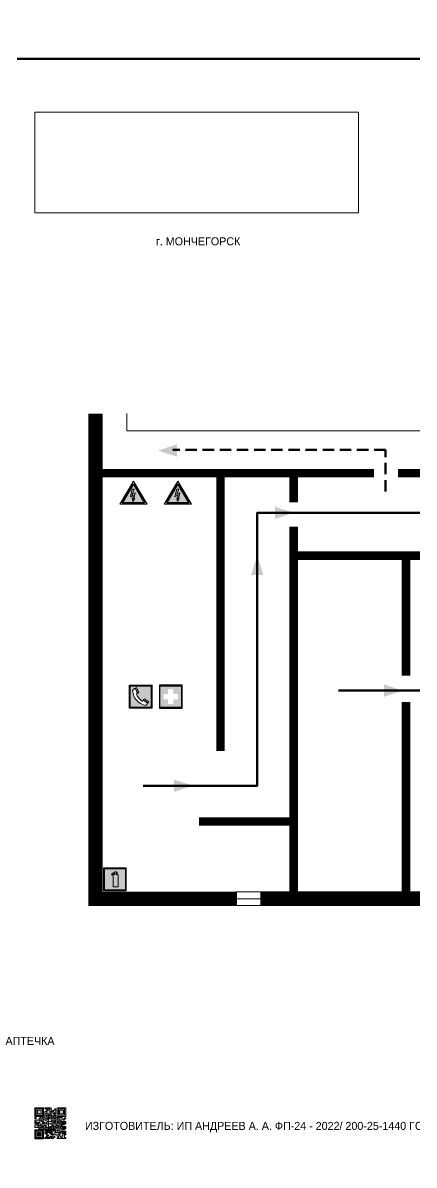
# Model space of a CAD drawing. Header units: millimetres. Extents: x 13114 to 67229, y 22859 to 38520.
# Drawn here: x 29988.6 to 30125.5, y 24678.6 to 25078.1 of the extents above; entities that cross this region are included whole.
import ezdxf

# ---------------------------------------------------------------- set-up
doc = ezdxf.new("R2010")
doc.units = ezdxf.units.MM
doc.linetypes.add('{ Wide Dash }', pattern=[12, 4, -2, 4, -2])
doc.layers.add('План_Штампы', color=7, linetype='Continuous')
doc.styles.add('обычный', font='arial.ttf')
picture_1 = doc.add_image_def('image1.jpg', size_in_pixel=(337, 105))

# ---------------------------------------------------------------- blocks, each defined once
blk = doc.blocks.new('QR')
at = {"lineweight": 0}
h = blk.add_hatch(color=256, dxfattribs=at)
h.dxf.hatch_style = 1
h.paths.add_polyline_path([(9241.16, 2687.38), (9242.01, 2687.38), (9242.01, 2687.83), (9241.59, 2687.83), (9241.59, 2688.68), (9239.45, 2688.68), (9239.45, 2688.25), (9239.86, 2688.25), (9239.86, 2687.83), (9240.29, 2687.83), (9240.29, 2688.25), (9241.16, 2688.25), (9241.16, 2687.83), (9240.29, 2687.83), (9240.29, 2687.38), (9239.45, 2687.38), (9239.45, 2685.22), (9238.57, 2685.22), (9238.57, 2684.8), (9239.02, 2684.8), (9239.02, 2684.37), (9238.13, 2684.37), (9238.13, 2683.92), (9239.02, 2683.92), (9239.02, 2683.5), (9239.44, 2683.5), (9239.44, 2682.64), (9239.87, 2682.64), (9239.87, 2682.18), (9239.44, 2682.18), (9239.44, 2682.64), (9238.13, 2682.64), (9238.13, 2681.76), (9237.71, 2681.76), (9237.71, 2682.64), (9238.13, 2682.64), (9238.13, 2683.07), (9237.27, 2683.07), (9237.27, 2683.51), (9237.71, 2683.51), (9237.71, 2684.37), (9238.13, 2684.37), (9238.13, 2685.22), (9237.71, 2685.22), (9237.71, 2684.8), (9237.28, 2684.8), (9237.28, 2684.38), (9235.98, 2684.38), (9235.98, 2683.92), (9236.4, 2683.92), (9236.4, 2683.49), (9236.84, 2683.49), (9236.84, 2683.07), (9236.4, 2683.07), (9236.4, 2682.64), (9235.98, 2682.64), (9235.98, 2681.76), (9237.29, 2681.76), (9237.29, 2681.33), (9239.43, 2681.33), (9239.43, 2681.76), (9240.74, 2681.76), (9240.74, 2683.05), (9239.87, 2683.05), (9239.87, 2683.5), (9240.29, 2683.5), (9240.29, 2683.91), (9240.74, 2683.91), (9240.74, 2684.81), (9240.29, 2684.81), (9240.29, 2684.79), (9240.29, 2684.37), (9239.45, 2684.37), (9239.45, 2684.8), (9239.87, 2684.8), (9239.87, 2685.21), (9240.74, 2685.21), (9240.74, 2686.1), (9240.29, 2686.1), (9240.29, 2685.64), (9239.86, 2685.64), (9239.86, 2686.95), (9240.29, 2686.95), (9240.29, 2686.52), (9240.74, 2686.52), (9240.74, 2686.1), (9241.16, 2686.1), (9241.16, 2686.53), (9241.59, 2686.53), (9241.59, 2686.1), (9242.02, 2686.1), (9242.02, 2685.21), (9241.59, 2685.21), (9241.59, 2686.1), (9241.16, 2686.1), (9241.16, 2685.21), (9240.74, 2685.21), (9240.74, 2684.81), (9242.89, 2684.81), (9242.89, 2685.22), (9242.47, 2685.22), (9242.47, 2686.11), (9242.89, 2686.11), (9242.89, 2686.52), (9242.46, 2686.52), (9242.46, 2686.95), (9242.89, 2686.95), (9242.89, 2686.52), (9243.32, 2686.52), (9243.32, 2688.26), (9242.9, 2688.26), (9242.9, 2687.83), (9242.47, 2687.83), (9242.47, 2687.38), (9242.01, 2687.38), (9242.01, 2686.94), (9241.16, 2686.94)])
h.paths.add_polyline_path([(9239.02, 2682.18), (9239.02, 2681.76), (9238.54, 2681.76), (9238.54, 2682.18)], flags=16)
h.paths.add_polyline_path([(9237.27, 2682.65), (9237.27, 2682.19), (9236.83, 2682.19), (9236.83, 2682.65)], flags=16)
h = blk.add_hatch(color=256, dxfattribs=at)
h.dxf.hatch_style = 1
h.paths.add_polyline_path([(9238.15, 2687.83), (9236.83, 2687.83), (9236.83, 2686.52), (9238.15, 2686.52)], flags=0)
h.paths.add_polyline_path([(9239.01, 2685.65), (9239.01, 2688.68), (9235.98, 2688.68), (9235.98, 2685.65)])
h.paths.add_polyline_path([(9236.41, 2686.1), (9236.41, 2688.26), (9238.56, 2688.26), (9238.56, 2686.1)], flags=16)
h.paths.add_polyline_path([(9236.83, 2686.52), (9236.83, 2687.83), (9238.15, 2687.83), (9238.15, 2686.52)], flags=0)
h = blk.add_hatch(color=256, dxfattribs=at)
h.dxf.hatch_style = 1
h.paths.add_polyline_path([(9243.32, 2686.11), (9242.89, 2686.11), (9242.89, 2685.64), (9243.32, 2685.64)])
h.paths.add_polyline_path([(9239.02, 2683.07), (9239.02, 2683.5), (9238.56, 2683.5), (9238.56, 2683.07)])
h.paths.add_polyline_path([(9236.4, 2684.8), (9236.4, 2685.22), (9235.98, 2685.22), (9235.98, 2684.8)])
h.paths.add_polyline_path([(9236.4, 2683.07), (9236.4, 2683.49), (9235.98, 2683.49), (9235.98, 2683.07)])
h = blk.add_hatch(color=256, dxfattribs=at)
h.dxf.hatch_style = 1
h.paths.add_polyline_path([(9238.15, 2686.52), (9238.15, 2687.83), (9236.83, 2687.83), (9236.83, 2686.52)])
h.paths.add_polyline_path([(9245.91, 2686.52), (9245.91, 2687.83), (9244.59, 2687.83), (9244.59, 2686.52)], flags=0)
h.paths.add_polyline_path([(9246.77, 2685.65), (9246.77, 2688.68), (9243.74, 2688.68), (9243.74, 2685.65)])
h.paths.add_polyline_path([(9244.17, 2686.1), (9244.17, 2688.26), (9246.32, 2688.26), (9246.32, 2686.1)], flags=16)
h.paths.add_polyline_path([(9244.59, 2686.52), (9244.59, 2687.83), (9245.91, 2687.83), (9245.91, 2686.52)], flags=0)
h = blk.add_hatch(color=256, dxfattribs=at)
h.dxf.hatch_style = 1
h.paths.add_polyline_path([(9240.75, 2681.76), (9240.75, 2681.35), (9241.17, 2681.35), (9241.17, 2681.76)])
h.paths.add_polyline_path([(9241.6, 2682.18), (9241.17, 2682.18), (9241.17, 2681.76), (9241.6, 2681.76)])
h.paths.add_polyline_path([(9242.47, 2681.34), (9242.47, 2682.19), (9242.02, 2682.19), (9242.02, 2681.76), (9241.6, 2681.76), (9241.6, 2681.34)])
h.paths.add_polyline_path([(9239.87, 2678.3), (9239.44, 2678.3), (9239.44, 2677.89), (9241.17, 2677.89), (9241.17, 2678.3), (9240.28, 2678.3), (9240.28, 2678.73), (9239.87, 2678.73)])
h.paths.add_polyline_path([(9240.75, 2678.73), (9240.75, 2679.19), (9240.28, 2679.19), (9240.28, 2678.73)])
h.paths.add_polyline_path([(9241.6, 2678.73), (9241.17, 2678.73), (9241.17, 2678.3), (9241.6, 2678.3)])
h.paths.add_polyline_path([(9242.02, 2678.3), (9241.6, 2678.3), (9241.6, 2677.89), (9242.48, 2677.89), (9242.48, 2678.31), (9242.9, 2678.31), (9242.9, 2678.73), (9242.02, 2678.73)])
h.paths.add_polyline_path([(9246.36, 2684.37), (9246.36, 2684.79), (9245.93, 2684.79), (9245.93, 2684.37)])
h.paths.add_polyline_path([(9246.78, 2685.2), (9246.36, 2685.2), (9246.36, 2684.79), (9246.78, 2684.79)])
h.paths.add_polyline_path([(9245.91, 2687.83), (9244.59, 2687.83), (9244.59, 2686.52), (9245.91, 2686.52)])
h = blk.add_hatch(color=256, dxfattribs=at)
h.dxf.hatch_style = 1
h.paths.add_polyline_path([(9243.32, 2682.64), (9243.32, 2683.07), (9244.62, 2683.07), (9244.62, 2684.37), (9243.74, 2684.37), (9243.74, 2684.8), (9244.62, 2684.8), (9244.62, 2684.37), (9245.48, 2684.37), (9245.48, 2685.22), (9243.32, 2685.22), (9243.32, 2683.5), (9242.89, 2683.5), (9242.89, 2683.06), (9242.01, 2683.06), (9242.01, 2683.91), (9242.47, 2683.91), (9242.47, 2683.5), (9242.89, 2683.5), (9242.89, 2684.38), (9241.59, 2684.38), (9241.59, 2683.91), (9240.74, 2683.91), (9240.74, 2683.05), (9241.59, 2683.05), (9241.59, 2682.64), (9242.47, 2682.64), (9242.47, 2682.19), (9242.91, 2682.19), (9242.91, 2681.34), (9242.48, 2681.34), (9242.48, 2680.91), (9242.91, 2680.91), (9242.91, 2679.17), (9243.75, 2679.17), (9243.75, 2678.73), (9244.2, 2678.73), (9244.2, 2678.3), (9243.75, 2678.3), (9243.75, 2677.88), (9246.78, 2677.88), (9246.78, 2678.3), (9246.35, 2678.3), (9246.35, 2679.19), (9245.48, 2679.19), (9245.48, 2678.31), (9245.05, 2678.31), (9245.05, 2678.73), (9244.62, 2678.73), (9244.62, 2679.19), (9244.2, 2679.19), (9244.2, 2679.61), (9245.05, 2679.61), (9245.05, 2680.46), (9245.48, 2680.46), (9245.48, 2681.34), (9245.04, 2681.34), (9245.04, 2681.76), (9244.63, 2681.76), (9244.63, 2682.19), (9244.21, 2682.19), (9244.21, 2681.76), (9243.32, 2681.76), (9243.32, 2682.19), (9244.21, 2682.19), (9244.21, 2682.64)])
h.paths.add_polyline_path([(9243.75, 2683.49), (9243.75, 2683.92), (9244.21, 2683.92), (9244.21, 2683.49)], flags=16)
h.paths.add_polyline_path([(9243.32, 2681.34), (9244.63, 2681.34), (9244.63, 2680.04), (9243.32, 2680.04)], flags=16)
h.paths.add_polyline_path([(9243.76, 2680.89), (9244.18, 2680.89), (9244.18, 2680.48), (9243.76, 2680.48)], flags=0)
h = blk.add_hatch(color=256, dxfattribs=at)
h.dxf.hatch_style = 1
h.paths.add_polyline_path([(9242.02, 2680.46), (9242.48, 2680.46), (9242.48, 2680.91), (9241.58, 2680.91), (9241.58, 2681.35), (9241.17, 2681.35), (9241.17, 2680.91), (9240.75, 2680.91), (9240.75, 2681.33), (9239.43, 2681.33), (9239.43, 2680.46), (9239.86, 2680.46), (9239.86, 2680.92), (9240.3, 2680.92), (9240.3, 2680.46), (9239.86, 2680.46), (9239.86, 2680.04), (9239.44, 2680.04), (9239.44, 2679.62), (9239.86, 2679.62), (9239.86, 2679.19), (9240.29, 2679.19), (9240.29, 2680.03), (9241.18, 2680.03), (9241.18, 2680.47), (9241.6, 2680.47), (9241.6, 2680.03), (9241.18, 2680.03), (9241.18, 2679.61), (9241.6, 2679.61), (9241.6, 2679.19), (9242.47, 2679.19), (9242.47, 2679.6), (9242.02, 2679.6)])
h = blk.add_hatch(color=256, dxfattribs=at)
h.dxf.hatch_style = 1
h.paths.add_polyline_path([(9246.36, 2683.07), (9246.78, 2683.07), (9246.78, 2683.92), (9246.36, 2683.92), (9246.36, 2683.49), (9245.92, 2683.49), (9245.92, 2683.92), (9245.06, 2683.92), (9245.06, 2683.49), (9245.48, 2683.49), (9245.48, 2683.07), (9244.62, 2683.07), (9244.62, 2682.65), (9245.05, 2682.65), (9245.05, 2682.18), (9245.48, 2682.18), (9245.48, 2682.65), (9246.36, 2682.65)])
h.paths.add_polyline_path([(9246.78, 2682.18), (9246.36, 2682.18), (9246.36, 2681.75), (9245.92, 2681.75), (9245.92, 2682.18), (9245.48, 2682.18), (9245.48, 2681.34), (9245.48, 2681.34), (9245.94, 2681.34), (9245.94, 2680.91), (9246.36, 2680.91), (9246.36, 2681.34), (9246.78, 2681.34)])
h = blk.add_hatch(color=256, dxfattribs=at)
h.dxf.hatch_style = 1
h.paths.add_polyline_path([(9235.98, 2680.9), (9235.98, 2677.86), (9239.02, 2677.86), (9239.02, 2680.9)])
h.paths.add_polyline_path([(9238.57, 2680.48), (9238.57, 2678.32), (9236.41, 2678.32), (9236.41, 2680.48)], flags=16)
h.paths.add_polyline_path([(9238.15, 2680.05), (9238.15, 2678.74), (9236.83, 2678.74), (9236.83, 2680.05)], flags=0)
h = blk.add_hatch(color=256, dxfattribs=at)
h.dxf.hatch_style = 1
h.paths.add_polyline_path([(9238.15, 2680.05), (9236.83, 2680.05), (9236.83, 2678.74), (9238.15, 2678.74)])
h = blk.add_hatch(color=256, dxfattribs=at)
h.dxf.hatch_style = 1
h.paths.add_polyline_path([(9244.18, 2680.48), (9244.18, 2680.89), (9243.76, 2680.89), (9243.76, 2680.48)])
h = blk.add_hatch(color=256, dxfattribs=at)
h.dxf.hatch_style = 1
h.paths.add_polyline_path([(9245.93, 2680.04), (9245.93, 2680.46), (9245.48, 2680.46), (9245.48, 2679.62), (9246.35, 2679.62), (9246.35, 2680.04)])
h.paths.add_polyline_path([(9246.78, 2680.04), (9246.78, 2680.46), (9246.35, 2680.46), (9246.35, 2680.04)])
h.paths.add_polyline_path([(9246.78, 2679.18), (9246.78, 2679.62), (9246.35, 2679.62), (9246.35, 2679.18)])
for points in [[(9237.71, 2685.22), (9238.13, 2685.22), (9238.13, 2684.37), (9237.71, 2684.37), (9237.71, 2683.51), (9237.27, 2683.51), (9237.27, 2683.07), (9238.13, 2683.07), (9238.13, 2682.64), (9237.71, 2682.64), (9237.71, 2681.76), (9238.13, 2681.76), (9238.13, 2682.64), (9239.44, 2682.64), (9239.44, 2683.5), (9239.02, 2683.5), (9239.02, 2683.07), (9238.56, 2683.07), (9238.56, 2683.5), (9239.02, 2683.5), (9239.02, 2683.92), (9238.13, 2683.92), (9238.13, 2684.37), (9239.02, 2684.37), (9239.02, 2684.8), (9238.57, 2684.8), (9238.57, 2685.22), (9239.45, 2685.22), (9239.45, 2687.38), (9240.29, 2687.38), (9240.29, 2687.83), (9239.86, 2687.83), (9239.86, 2688.25), (9239.45, 2688.25), (9239.45, 2688.68), (9241.59, 2688.68), (9241.59, 2687.83), (9242.01, 2687.83), (9242.01, 2687.38), (9242.47, 2687.38), (9242.47, 2687.83), (9242.9, 2687.83), (9242.9, 2688.26), (9243.32, 2688.26), (9243.32, 2686.52), (9242.89, 2686.52), (9242.89, 2686.11), (9243.32, 2686.11), (9243.32, 2685.64), (9242.89, 2685.64), (9242.89, 2686.11), (9242.47, 2686.11), (9242.47, 2685.22), (9242.89, 2685.22), (9242.89, 2684.81), (9240.74, 2684.81), (9240.74, 2683.91), (9241.59, 2683.91), (9241.59, 2684.38), (9242.89, 2684.38), (9242.89, 2683.5), (9242.47, 2683.5), (9242.47, 2683.91), (9242.01, 2683.91), (9242.01, 2683.06), (9242.89, 2683.06), (9242.89, 2683.5), (9243.32, 2683.5), (9243.32, 2685.22), (9245.48, 2685.22), (9245.48, 2684.37), (9244.62, 2684.37), (9244.62, 2683.07), (9245.48, 2683.07), (9245.48, 2683.49), (9245.06, 2683.49), (9245.06, 2683.92), (9245.92, 2683.92), (9245.92, 2683.49), (9246.36, 2683.49), (9246.36, 2683.92), (9246.78, 2683.92), (9246.78, 2683.07), (9246.36, 2683.07), (9246.36, 2682.65), (9245.48, 2682.65), (9245.48, 2682.18), (9245.92, 2682.18), (9245.92, 2681.75), (9246.36, 2681.75), (9246.36, 2682.18), (9246.78, 2682.18), (9246.78, 2681.34), (9246.36, 2681.34), (9246.36, 2680.91), (9245.94, 2680.91), (9245.94, 2681.34), (9245.48, 2681.34), (9245.48, 2680.46), (9245.93, 2680.46), (9245.93, 2680.04), (9246.35, 2680.04), (9246.35, 2680.46), (9246.78, 2680.46), (9246.78, 2680.04), (9246.78, 2680.04), (9246.35, 2680.04), (9246.35, 2679.62), (9246.78, 2679.62), (9246.78, 2679.18), (9246.35, 2679.18), (9246.35, 2678.3), (9246.78, 2678.3), (9246.78, 2677.88), (9243.75, 2677.88), (9243.75, 2678.3), (9244.2, 2678.3), (9244.2, 2678.73), (9243.75, 2678.73), (9243.75, 2679.17), (9242.91, 2679.17), (9242.91, 2680.91), (9242.48, 2680.91), (9242.48, 2680.46), (9242.02, 2680.46), (9242.02, 2679.6), (9242.47, 2679.6), (9242.47, 2679.19), (9241.6, 2679.19), (9241.6, 2679.61), (9241.18, 2679.61), (9241.18, 2680.03), (9240.29, 2680.03), (9240.29, 2679.19), (9240.75, 2679.19), (9240.75, 2678.73), (9240.28, 2678.73), (9240.28, 2678.3), (9241.17, 2678.3), (9241.17, 2678.73), (9241.6, 2678.73), (9241.6, 2678.3), (9242.02, 2678.3), (9242.02, 2678.73), (9242.9, 2678.73), (9242.9, 2678.31), (9242.48, 2678.31), (9242.48, 2677.89), (9241.6, 2677.89), (9241.6, 2678.3), (9241.17, 2678.3), (9241.17, 2677.89), (9239.44, 2677.89), (9239.44, 2678.3), (9239.87, 2678.3), (9239.87, 2678.73), (9240.28, 2678.73), (9240.28, 2679.19), (9240.29, 2679.19), (9239.86, 2679.19), (9239.86, 2679.62), (9239.44, 2679.62), (9239.44, 2680.04), (9239.86, 2680.04), (9239.86, 2680.46), (9239.43, 2680.46), (9239.43, 2681.33), (9237.29, 2681.33), (9237.29, 2681.76), (9235.98, 2681.76), (9235.98, 2682.64), (9236.4, 2682.64), (9236.4, 2683.07), (9235.98, 2683.07), (9235.98, 2683.49), (9236.4, 2683.49), (9236.4, 2683.92), (9235.98, 2683.92), (9235.98, 2684.38), (9237.28, 2684.38), (9237.28, 2684.8), (9237.71, 2684.8), (9237.71, 2685.22), (9237.92, 2685.22)], [(9240.74, 2685.21), (9239.87, 2685.21), (9239.87, 2684.8), (9239.45, 2684.8), (9239.45, 2684.37), (9240.29, 2684.37), (9240.29, 2684.79), (9240.29, 2684.81), (9240.74, 2684.81), (9240.74, 2685.21), (9239.87, 2685.21)], [(9240.74, 2686.1), (9240.74, 2686.52), (9240.29, 2686.52), (9240.29, 2686.95), (9239.86, 2686.95), (9239.86, 2685.64), (9240.29, 2685.64), (9240.29, 2686.1), (9240.74, 2686.1), (9240.74, 2686.52)], [(9240.74, 2683.05), (9240.74, 2681.76), (9239.43, 2681.76), (9239.43, 2681.33), (9240.75, 2681.33), (9240.75, 2681.35), (9240.75, 2680.91), (9241.17, 2680.91), (9241.17, 2681.35), (9241.58, 2681.35), (9241.58, 2680.91), (9242.48, 2680.91), (9242.48, 2681.34), (9242.91, 2681.34), (9242.91, 2682.19), (9242.47, 2682.19), (9242.47, 2682.64), (9241.59, 2682.64), (9241.59, 2683.05), (9240.74, 2683.05)], [(9240.74, 2683.91), (9240.29, 2683.91), (9240.29, 2683.5), (9239.87, 2683.5), (9239.87, 2683.05), (9240.74, 2683.05), (9240.74, 2683.91)], [(9241.6, 2681.76), (9242.02, 2681.76), (9242.02, 2682.19), (9242.47, 2682.19), (9242.47, 2681.34), (9241.6, 2681.34), (9241.6, 2681.76)], [(9244.62, 2683.07), (9243.32, 2683.07), (9243.32, 2682.64), (9244.21, 2682.64), (9244.21, 2682.19), (9243.32, 2682.19), (9243.32, 2681.76), (9244.21, 2681.76), (9244.21, 2682.19), (9244.63, 2682.19), (9244.63, 2681.76), (9245.04, 2681.76), (9245.04, 2681.34), (9245.48, 2681.34)], [(9244.62, 2684.37), (9244.62, 2684.8), (9243.74, 2684.8), (9243.74, 2684.37), (9244.62, 2684.37)], [(9245.48, 2682.18), (9245.05, 2682.18), (9245.05, 2682.65), (9244.62, 2682.65), (9244.62, 2683.07)], [(9245.48, 2682.18), (9245.48, 2681.34)], [(9239.86, 2680.46), (9239.86, 2680.92), (9240.3, 2680.92), (9240.3, 2680.46), (9239.86, 2680.46)], [(9245.48, 2680.46), (9245.05, 2680.46), (9245.05, 2679.61), (9244.2, 2679.61), (9244.2, 2679.19), (9244.62, 2679.19), (9244.62, 2678.73), (9245.05, 2678.73), (9245.05, 2678.31), (9245.48, 2678.31), (9245.48, 2679.19), (9246.35, 2679.19), (9246.35, 2679.07)], [(9246.35, 2679.62), (9245.48, 2679.62), (9245.48, 2680.46)], [(9245.48, 2680.46), (9245.48, 2679.62), (9246.35, 2679.62), (9246.35, 2680.04), (9245.93, 2680.04), (9245.93, 2680.46), (9245.48, 2680.46), (9245.48, 2679.62)], [(9246.35, 2679.62), (9246.35, 2679.18)]]:
    blk.add_lwpolyline(points, dxfattribs=at)
for points in [[(9235.98, 2685.65), (9239.01, 2685.65), (9239.01, 2688.68), (9235.98, 2688.68)], [(9235.98, 2684.8), (9236.4, 2684.8), (9236.4, 2685.22), (9235.98, 2685.22)], [(9236.41, 2688.26), (9238.56, 2688.26), (9238.56, 2686.1), (9236.41, 2686.1)], [(9236.83, 2687.83), (9238.15, 2687.83), (9238.15, 2686.52), (9236.83, 2686.52)], [(9240.29, 2687.83), (9241.16, 2687.83), (9241.16, 2688.25), (9240.29, 2688.25)], [(9240.29, 2688.25), (9241.16, 2688.25), (9241.16, 2687.83), (9240.29, 2687.83)], [(9241.16, 2686.1), (9240.74, 2686.1), (9240.74, 2685.21), (9241.16, 2685.21)], [(9242.01, 2687.38), (9241.16, 2687.38), (9241.16, 2686.94), (9242.01, 2686.94)], [(9241.16, 2687.38), (9242.01, 2687.38), (9242.01, 2686.94), (9241.16, 2686.94)], [(9241.16, 2686.53), (9241.59, 2686.53), (9241.59, 2686.1), (9241.16, 2686.1)], [(9241.59, 2686.1), (9242.02, 2686.1), (9242.02, 2685.21), (9241.59, 2685.21)], [(9242.89, 2686.52), (9242.46, 2686.52), (9242.46, 2686.95), (9242.89, 2686.95)], [(9243.74, 2685.65), (9246.77, 2685.65), (9246.77, 2688.68), (9243.74, 2688.68)], [(9244.17, 2688.26), (9246.32, 2688.26), (9246.32, 2686.1), (9244.17, 2686.1)], [(9244.59, 2687.83), (9245.91, 2687.83), (9245.91, 2686.52), (9244.59, 2686.52)], [(9246.36, 2685.2), (9246.78, 2685.2), (9246.78, 2684.79), (9246.36, 2684.79)], [(9236.4, 2683.07), (9236.84, 2683.07), (9236.84, 2683.49), (9236.4, 2683.49)], [(9236.83, 2682.19), (9237.27, 2682.19), (9237.27, 2682.65), (9236.83, 2682.65)], [(9238.54, 2682.18), (9239.02, 2682.18), (9239.02, 2681.76), (9238.54, 2681.76)], [(9239.44, 2682.64), (9239.87, 2682.64), (9239.87, 2682.18), (9239.44, 2682.18)], [(9240.75, 2681.76), (9241.17, 2681.76), (9241.17, 2681.35), (9240.75, 2681.35)], [(9241.17, 2682.18), (9241.6, 2682.18), (9241.6, 2681.76), (9241.17, 2681.76)], [(9243.32, 2680.04), (9244.63, 2680.04), (9244.63, 2681.34), (9243.32, 2681.34)], [(9243.75, 2683.92), (9244.21, 2683.92), (9244.21, 2683.49), (9243.75, 2683.49)], [(9245.93, 2684.79), (9246.36, 2684.79), (9246.36, 2684.37), (9245.93, 2684.37)], [(9235.98, 2677.86), (9239.02, 2677.86), (9239.02, 2680.9), (9235.98, 2680.9)], [(9236.41, 2680.48), (9238.57, 2680.48), (9238.57, 2678.32), (9236.41, 2678.32)], [(9236.83, 2680.05), (9238.15, 2680.05), (9238.15, 2678.74), (9236.83, 2678.74)], [(9241.18, 2680.03), (9241.6, 2680.03), (9241.6, 2680.47), (9241.18, 2680.47)], [(9243.76, 2680.89), (9244.18, 2680.89), (9244.18, 2680.48), (9243.76, 2680.48)]]:
    blk.add_lwpolyline(points, close=True, dxfattribs=at)
blk = doc.blocks.new('A$C456E1F9C')
at = {"lineweight": 5}
h = blk.add_hatch(color=242, dxfattribs=at)
h.paths.add_polyline_path([(0.51, -1.47), (0.51, -13.26), (12.29, -13.26), (12.29, -1.47)])
h.paths.add_polyline_path([(5.42, -4.95, -0.254479), (4.78, -5.4), (3.52, -2.53, -0.209735), (4.23, -2.4)], flags=16)
h.paths.add_polyline_path([(8.53, -8.6), (10.87, -10.17), (10.54, -10.76), (8.03, -9.13, -0.192251)], flags=16)
h.paths.add_polyline_path([(4.61, -5.49, 0.005518), (3.87, -5.72, 0.128647), (7.49, -10.01, 0.00809), (7.83, -9.33), (10.47, -10.97, -0.16736), (8.99, -12.25, -0.327862), (1.95, -3.95, -0.166952), (3.36, -2.62)], flags=16)
at = {"color": 242, "lineweight": 5}
for p, q in [((0, -13.77), (0, -0.97)), ((12.8, -0.97), (0, -0.97)), ((4.61, -5.49), (3.36, -2.62)), ((3.52, -2.53), (4.78, -5.4)), ((4.23, -2.4), (5.42, -4.95)), ((12.8, -13.77), (12.8, -0.97)), ((7.83, -9.33), (10.47, -10.97)), ((8.03, -9.13), (10.54, -10.76)), ((10.81, -10.12), (8.53, -8.6)), ((10.54, -10.76), (10.8, -10.3)), ((10.8, -10.3), (10.81, -10.12)), ((0, -13.77), (12.8, -13.77))]:
    blk.add_line(p, q, dxfattribs=at)
blk.add_lwpolyline([(0.51, -1.47), (12.29, -1.47), (12.29, -13.26), (0.51, -13.26)], close=True, dxfattribs=at)
for centre, radius, start, end in [((4.59, -5.34), 2.99, 114.28453, 152.19739), ((11.12, -3.31), 9.19, 183.99153, 256.60086), ((4.02, -3.27), 0.891, 76.32839, 123.70924), ((14.98, -39.1), 35.17, 107.14873, 108.41345), ((13.86, -0.94), 11.08, 205.55365, 234.87622), ((4.68, -4.59), 0.824, 276.9621, 334.07228), ((-13.31, 0.8), 23.44, 332.54871, 334.40268), ((8.94, -9.5), 0.989, 114.40924, 157.93883), ((7.87, -9.46), 3, 291.92908, 329.9329)]:
    blk.add_arc(centre, radius, start, end, dxfattribs=at)
blk = doc.blocks.new('A$C18900ED3')
h = blk.add_hatch(color=126)
h.paths.add_polyline_path([(-0.18, -0.18), (-7.02, -0.18), (-7.02, -7.02), (-0.18, -7.02)])
h.paths.add_polyline_path([(-5.89, -4.46), (-5.89, -2.77), (-4.46, -2.77), (-4.46, -1.31), (-2.77, -1.31), (-2.77, -2.77), (-1.33, -2.77), (-1.33, -4.46), (-2.77, -4.46), (-2.77, -5.89), (-4.46, -5.89), (-4.46, -4.46)], flags=16)
at = {"color": 126}
for p, q in [((-7.2, 0), (-7.2, -7.2)), ((0, 0), (-7.2, 0)), ((0, -7.2), (0, 0)), ((-7.02, -7.02), (-7.02, -0.18)), ((-7.02, -0.18), (-0.18, -0.18)), ((-0.18, -0.18), (-0.18, -7.02)), ((-0.18, -7.02), (-7.02, -7.02)), ((-7.2, -7.2), (0, -7.2))]:
    blk.add_line(p, q, dxfattribs=at)
blk = doc.blocks.new('A$C3E6D3DDE')
at = {"lineweight": 5}
h = blk.add_hatch(color=40, dxfattribs=at)
h.paths.add_polyline_path([(24.1, 1.45), (16.46, -11.35), (31.74, -11.35)])
h.paths.add_polyline_path([(24.09, -0.46), (30.03, -10.41), (18.14, -10.41)], flags=16)
h.paths.add_polyline_path([(24.54, -3.08), (23.41, -6.02), (25.13, -5.01), (24.33, -8.5), (24.82, -8.27), (23.79, -9.86), (23.4, -8.04), (23.8, -8.43), (24.04, -6.29), (22.39, -7.25), (23.44, -3.08)], flags=0)
h = blk.add_hatch(color=256, dxfattribs=at)
h.paths.add_polyline_path([(24.37, 0.03, 0.567511), (23.82, 0.03), (17.59, -10.4, 0.582454), (17.86, -10.88), (30.32, -10.88, 0.582149), (30.6, -10.4)])
h.paths.add_polyline_path([(24.09, -0.46), (18.14, -10.41), (30.03, -10.41)], flags=16)
h.paths.add_polyline_path([(24.54, -3.08), (23.41, -6.02), (25.13, -5.01), (24.33, -8.5), (24.82, -8.27), (23.79, -9.86), (23.4, -8.04), (23.8, -8.43), (24.04, -6.29), (22.39, -7.25), (23.44, -3.08)], flags=0)
h = blk.add_hatch(color=40, dxfattribs=at)
h.paths.add_polyline_path([(24.09, -0.46), (18.14, -10.41), (30.03, -10.41)])
h.paths.add_polyline_path([(24.82, -8.27), (23.79, -9.86), (23.4, -8.04), (23.8, -8.43), (24.04, -6.29), (22.39, -7.25), (23.44, -3.08), (24.54, -3.08), (23.41, -6.02), (25.13, -5.01), (24.33, -8.5)], flags=16)
at = {"color": 40, "lineweight": 5}
for p, q in [((16.46, -11.35), (24.1, 1.45)), ((24.1, 1.45), (31.74, -11.35))]:
    blk.add_line(p, q, dxfattribs=at)
at = {"lineweight": 5}
for p, q in [((17.59, -10.4), (23.82, 0.03)), ((24.37, 0.03), (30.6, -10.4)), ((18.14, -10.41), (24.09, -0.46)), ((23.44, -3.08), (22.39, -7.25)), ((22.39, -7.25), (24.04, -6.29)), ((23.41, -6.02), (24.54, -3.08)), ((25.13, -5.01), (23.41, -6.02)), ((24.54, -3.08), (23.44, -3.08)), ((24.04, -6.29), (23.8, -8.43)), ((24.09, -0.46), (30.03, -10.41)), ((24.33, -8.5), (25.13, -5.01)), ((17.86, -10.88), (30.32, -10.88)), ((18.14, -10.41), (30.03, -10.41)), ((23.8, -8.43), (23.4, -8.04)), ((23.4, -8.04), (23.79, -9.86)), ((23.79, -9.86), (24.82, -8.27)), ((24.82, -8.27), (24.33, -8.5))]:
    blk.add_line(p, q, dxfattribs=at)
at = {"color": 50, "lineweight": 5}
blk.add_line((31.74, -11.35), (16.46, -11.35), dxfattribs=at)
blk = doc.blocks.new('A$C3AD82952')
at = {"true_color": 0xf5f5ff}
h = blk.add_hatch(color=7, dxfattribs=at)
h.dxf.hatch_style = 1
h.paths.add_polyline_path([(8.21, 8.73, 0.414214), (7.89, 9.05), (7.22, 9.05), (7.22, 9.92), (7.59, 9.92, 1), (7.57, 10.36), (7.22, 10.36), (7.22, 10.6), (6.43, 10.6), (6.43, 10.36), (6.01, 10.36), (4.74, 9.59), (4.74, 8.69), (4.98, 8.73), (4.98, 9.26), (6.12, 9.91), (6.43, 9.91), (6.43, 9.05), (5.76, 9.05, 0.414214), (5.44, 8.73), (5.44, 2.2), (8.21, 2.2)], flags=0)
h.paths.add_polyline_path([(12.8, 12.8), (0, 12.8), (0, 0), (12.8, 0)])
h.paths.add_polyline_path([(0.51, 12.29), (12.29, 12.29), (12.29, 0.51), (0.51, 0.51)], flags=16)
h.paths.add_polyline_path([(4.74, 9.59), (6.01, 10.36), (6.43, 10.36), (6.43, 10.6), (7.22, 10.6), (7.22, 10.36), (7.59, 10.36, -0.94586), (7.59, 9.92), (7.22, 9.92), (7.22, 9.05), (7.89, 9.05, -0.414214), (8.21, 8.73), (8.21, 2.2), (5.44, 2.2), (5.44, 8.73, -0.414214), (5.76, 9.05), (6.43, 9.05), (6.43, 9.91), (6.12, 9.91), (4.98, 9.26), (4.98, 8.73), (4.74, 8.69)], flags=0)
h = blk.add_hatch(color=242)
h.dxf.hatch_style = 1
h.paths.add_polyline_path([(12.29, 12.29), (0.51, 12.29), (0.51, 0.51), (12.29, 0.51)])
h.paths.add_polyline_path([(4.74, 8.69), (4.74, 9.59), (6.01, 10.36), (6.43, 10.36), (6.43, 10.6), (7.22, 10.6), (7.22, 10.36), (7.59, 10.36, -0.94586), (7.59, 9.92), (7.22, 9.92), (7.22, 9.05), (7.89, 9.05, -0.414214), (8.21, 8.73), (8.21, 2.2), (5.44, 2.2), (5.44, 8.73, -0.414214), (5.76, 9.05), (6.43, 9.05), (6.43, 9.91), (6.12, 9.91), (4.98, 9.26), (4.98, 8.73)], flags=16)
h = blk.add_hatch(color=7, dxfattribs=at)
h.dxf.hatch_style = 1
h.paths.add_polyline_path([(8.21, 8.73, 0.414214), (7.89, 9.05), (7.22, 9.05), (7.22, 9.92), (7.59, 9.92, 1), (7.57, 10.36), (7.22, 10.36), (7.22, 10.6), (6.43, 10.6), (6.43, 10.36), (6.01, 10.36), (4.74, 9.59), (4.74, 8.69), (4.98, 8.73), (4.98, 9.26), (6.12, 9.91), (6.43, 9.91), (6.43, 9.05), (5.76, 9.05, 0.414214), (5.44, 8.73), (5.44, 2.2), (8.21, 2.2)])
at = {"color": 242, "lineweight": 5}
for p, q in [((0, 0), (0, 12.8)), ((0, 12.8), (12.8, 12.8)), ((12.8, 0), (12.8, 12.8)), ((6.01, 10.36), (4.74, 9.59)), ((4.74, 9.59), (4.74, 8.69)), ((4.74, 8.69), (4.98, 8.73)), ((4.98, 9.26), (6.12, 9.91)), ((4.98, 8.73), (4.98, 9.26)), ((5.44, 2.2), (5.44, 8.73)), ((5.76, 9.05), (6.43, 9.05)), ((6.01, 10.36), (6.43, 10.36)), ((6.12, 9.91), (6.43, 9.91)), ((7.22, 10.6), (6.43, 10.6)), ((6.43, 10.6), (6.43, 10.36)), ((6.43, 9.91), (6.43, 9.05)), ((7.22, 10.36), (7.22, 10.6)), ((7.59, 10.36), (7.22, 10.36)), ((7.22, 9.05), (7.22, 9.92)), ((7.59, 9.92), (7.22, 9.92)), ((7.89, 9.05), (7.22, 9.05)), ((8.21, 2.2), (8.21, 8.73)), ((0, 0), (12.8, 0)), ((5.44, 2.2), (8.21, 2.2))]:
    blk.add_line(p, q, dxfattribs=at)
blk.add_lwpolyline([(0.51, 12.29), (12.29, 12.29), (12.29, 0.51), (0.51, 0.51)], close=True, dxfattribs=at)
for centre, radius, start, end in [((5.76, 8.73), 0.32, 90, 180), ((7.58, 10.14), 0.223, 273.18746, 86.81254), ((7.89, 8.73), 0.32, 0, 90)]:
    blk.add_arc(centre, radius, start, end, dxfattribs=at)

msp = doc.modelspace()

# ---------------------------------------------------------------- linework, layer by layer
at = {"color": 6, "lineweight": 100}
for points in [[(29971.38, 25065.56), (30571.38, 25065.56), (30571.38, 25460.56), (29971.38, 25460.56)], [(29971.38, 24670.56), (30571.38, 24670.56), (30571.38, 25065.56), (29971.38, 25065.56)]]:
    msp.add_lwpolyline(points, close=True, dxfattribs=at)
at = {"lineweight": 0}
for points, const_width in [([(30014.07, 24941.45), (30014.07, 24771.71), (30063.54, 24771.71)], 5), ([(30014.07, 24920.61), (30111.37, 24920.61)], 3), ([(30057.75, 24823.47), (30057.75, 24919.57)], 3), ([(30083.31, 24910.47), (30083.31, 24920.59)], 3), ([(30119.8, 24920.61), (30364.38, 24920.61)], 3), ([(30083.31, 24771.71), (30083.31, 24901.95)], 3), ([(30083.31, 24891.8), (30139.94, 24891.8)], 3), ([(30122.65, 24891.8), (30122.65, 24849.84)], 3), ([(30122.65, 24840.63), (30122.65, 24772.57)], 3), ([(30050.28, 24798.79), (30083.31, 24798.79)], 3), ([(30071.7, 24771.71), (30136.6, 24771.71)], 5)]:
    msp.add_lwpolyline(points, dxfattribs=dict(at, const_width=const_width))
for points in [[(30025.04, 24941.45), (30025.04, 24935.44), (30373.6, 24935.44), (30373.6, 24940.84)], [(30063.15, 24774.15), (30345.82, 24774.15)], [(30062.45, 24769.35), (30345.12, 24769.35)], [(30063.54, 24771.71), (30346.2, 24771.71)]]:
    msp.add_lwpolyline(points, dxfattribs=at)
at = {"color": 126, "linetype": '{ Wide Dash }', "lineweight": 100, "true_color": 0x008754}
msp.add_lwpolyline([(30115.48, 24914.23), (30115.48, 24928.74), (30041.12, 24928.74)], dxfattribs=at)
at = {"color": 126, "lineweight": 100, "true_color": 0x008754}
for points in [[(30030.67, 24811.26), (30070.6, 24811.26), (30070.6, 24906.77), (30363.7, 24906.77), (30363.7, 24810.9)], [(30144.39, 24906.77), (30144.39, 24844.55), (30099.17, 24844.55), (30176.07, 24844.55), (30176.07, 24798.72)]]:
    msp.add_lwpolyline(points, dxfattribs=at)
at = {"layer": 'План_Штампы', "color": 126, "true_color": 0x008754}
for points in [[(30042.51, 24930.69), (30042.5, 24926.4), (30035.91, 24928.52)], [(30076.8, 24904.58), (30076.81, 24908.87), (30083.39, 24906.74)], [(30072.75, 24885.04), (30068.46, 24885.05), (30070.58, 24891.64)], [(30114.96, 24842.41), (30114.98, 24846.7), (30121.56, 24844.57)], [(30041.53, 24809.15), (30041.54, 24813.45), (30048.13, 24811.32)]]:
    msp.add_solid(points, dxfattribs=at)

# ---------------------------------------------------------------- block references
for name, p, xscale, yscale, zscale in [('A$C3E6D3DDE', (30012.23, 24916.91), 0.625, 0.625, 0.625), ('A$C3E6D3DDE', (30027.82, 24916.91), 0.625, 0.625, 0.625), ('A$C456E1F9C', (30025.8, 24847.03), 0.625, 0.625, 0.625), ('A$C18900ED3', (30044.37, 24846.42), 1.111111111007631, 1.111111111007631, 1.111111111007631), ('A$C3AD82952', (30016.81, 24774.56), 0.625, 0.625, 0.625)]:
    msp.add_blockref(name, p, dxfattribs=dict(xscale=xscale, yscale=yscale, zscale=zscale))
at = {"color": 22, "lineweight": 100, "true_color": 0xbb1e10}
msp.add_blockref('QR', (20756.89, 22009.98), dxfattribs=at)

# ---------------------------------------------------------------- texts
at = {"lineweight": 0, "char_height": 2.8, "attachment_point": 5, "style": 'обычный'}
for s, insert, width in [('\\pi-8.4,l8.4,t8.4;{\\fProxima Nova Rg|b0|i0|c204|p2;г. МОНЧЕГОРСК\\H1.1997x; }', (30049.92, 25001.7), 126.6484), ('\\pi-8.4,l8.4,t8.4;{\\fProxima Nova Rg|b0|i0|c204|p2;АПТЕЧКА\\H1.1667x; }', (29991.14, 24722.04), 126.6484), ('\\pi-8.4,l8.4,t8.4;{\\fProxima Nova Rg|b0|i0|c204|p2;ИЗГОТОВИТЕЛЬ: ИП АНДРЕЕВ А. А.\\fProxima Nova Rg|b0|i0|c0|p2; \\fProxima Nova Rg|b0|i0|c204|p2;ФП-24 - 2022/ 200-25-1440 ГОСТ 34428-2018-Е\\H1.2266x; }', (30084.39, 24691.91), 191.3484)]:
    msp.add_mtext(s, dxfattribs=dict(at, insert=insert, width=width))

# ---------------------------------------------------------------- pictures from other files: only their frames are drawn
at = {"color": 7, "lineweight": 0, "true_color": 0xf5f5ff}
image = msp.add_image(picture_1, insert=(29992.87, 25011.66), size_in_units=(113.11, 35.24), dxfattribs=at)
image.dxf.flags = 7

doc.saveas('drawing.dxf')
